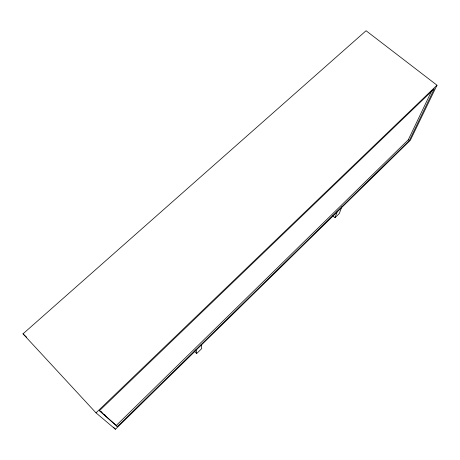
<?xml version="1.0" encoding="UTF-8"?>
<svg xmlns="http://www.w3.org/2000/svg" width="460" height="460" viewBox="0 0 460 460"><rect width="100%" height="100%" fill="white"/><g stroke="black" fill="none" stroke-linecap="round" stroke-linejoin="round"><path stroke-width="0.69" d="M332.844 215.82L335.018 217.706L337.381 211.14M341.786 206.822L339.336 213.463L335.018 217.706M99.251 410.366L116.282 425.454L408.319 139.742L431.928 90.367M409.337 140.559L434.326 88.699L99.4 410.728L117.329 426.587L409.337 140.559L408.319 139.742M437 85.221L410.36 140.242L115.431 429.266L96.013 412.867L23 333.845L366.068 30.734L437 85.221L96.013 412.867M194.149 351.032L196.673 353.544L201.762 348.548L201.215 344.551M101.039 411.499L102.091 412.436M104.719 414.776L105.771 415.713M23 333.845L26.668 337.26M116.282 425.454L117.329 426.587M113.488 427.167L115.431 429.266M196.006 349.652L196.673 353.544"/></g></svg>
